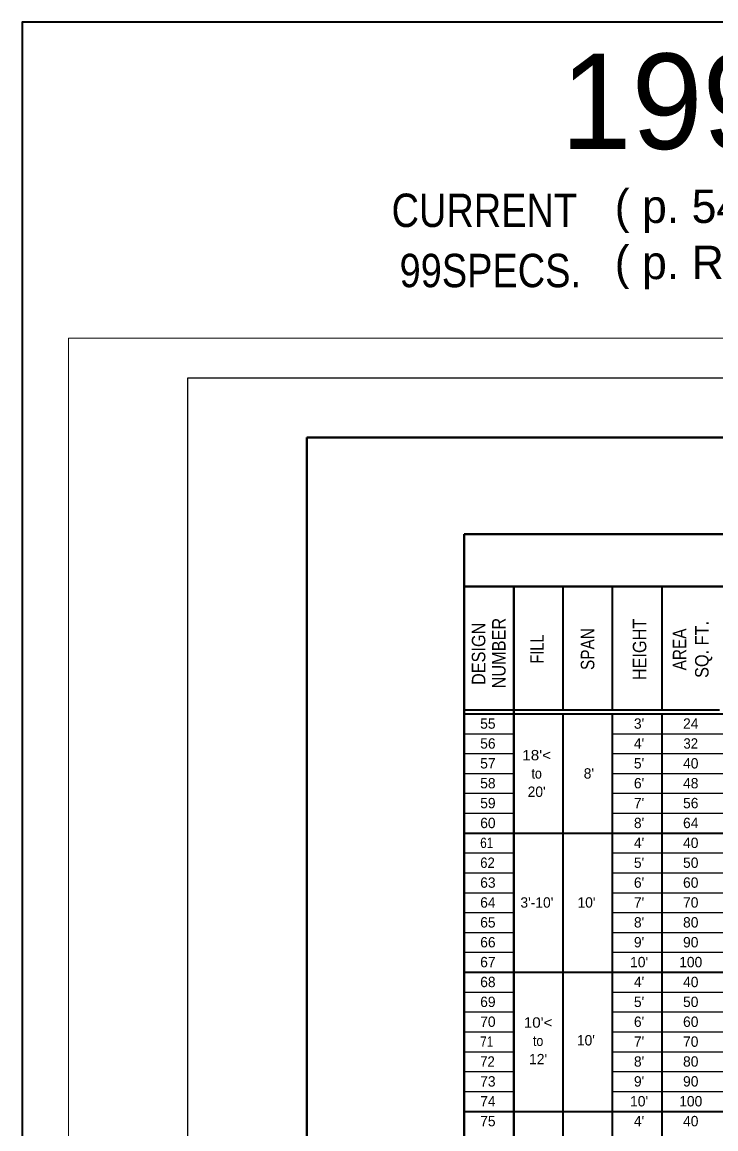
# Model space of a CAD drawing. Extents: x 187 to 558, y -82 to 195.
# Drawn here: x 187.1 to 274.3, y 55.4 to 194.6 of the extents above; entities that cross this region are included whole.
import ezdxf
from ezdxf.enums import TextEntityAlignment as Align

# ---------------------------------------------------------------- set-up
doc = ezdxf.new("R2010")
doc.units = 0
doc.header["$LTSCALE"] = 0.52
doc.layers.add('1', color=7, linetype='Continuous', lineweight=25)

msp = doc.modelspace()

# ---------------------------------------------------------------- linework, layer by layer
at = {"layer": '1', "lineweight": 13}
for p, q in [((192.9042, 154.8811), (552.9042, 154.8811)), ((192.9042, -75.1189), (192.9042, 154.8811))]:
    msp.add_line(p, q, dxfattribs=at)
at = {"layer": '1', "lineweight": 40}
for p, q in [((222.9042, 142.3811), (547.9042, 142.3811)), ((222.9042, -62.6189), (222.9042, 142.3811)), ((242.6892, -12.3547), (242.6892, 130.2354)), ((242.6892, 130.2354), (506.9717, 130.2354)), ((242.6892, 123.6452), (506.9717, 123.6452)), ((248.9092, -12.3547), (248.9092, 123.6452))]:
    msp.add_line(p, q, dxfattribs=at)
at = {"layer": '1', "lineweight": 35}
for p, q in [((248.9092, 108.1452), (248.9092, 123.6452)), ((255.1292, 108.1452), (255.1292, 123.6452)), ((261.3492, 108.1452), (261.3492, 123.6452)), ((267.5693, 108.1452), (267.5693, 123.6452)), ((242.6892, 108.1452), (274.7901, 108.1452)), ((242.6892, 107.6452), (389.1459, 107.6452)), ((255.1292, -12.3547), (255.1292, 107.6452)), ((261.3492, -12.3547), (261.3492, 107.6452)), ((267.5693, -12.3547), (267.5693, 107.6452)), ((242.6892, 92.6452), (506.9717, 92.6452)), ((242.6892, 75.1453), (506.9717, 75.1453)), ((242.6892, 57.6452), (506.9717, 57.6452))]:
    msp.add_line(p, q, dxfattribs=at)
at = {"layer": '1'}
for p, q in [((242.6892, 105.1452), (248.9092, 105.1452)), ((261.3492, 105.1452), (506.9717, 105.1452)), ((242.6892, 102.6452), (248.9092, 102.6452)), ((261.3492, 102.6452), (506.9717, 102.6452)), ((242.6892, 100.1452), (248.9092, 100.1452)), ((261.3492, 100.1452), (506.9717, 100.1452)), ((242.6892, 97.6452), (248.9092, 97.6452)), ((261.3492, 97.6452), (506.9717, 97.6452)), ((242.6892, 95.1452), (248.9092, 95.1452)), ((261.3492, 95.1452), (506.9717, 95.1452)), ((242.6892, 90.1452), (248.9092, 90.1452)), ((261.3492, 90.1452), (506.9717, 90.1452)), ((242.6892, 87.6452), (248.9092, 87.6452)), ((261.3492, 87.6452), (506.9717, 87.6452)), ((242.6892, 85.1452), (248.9092, 85.1452)), ((261.3492, 85.1452), (506.9717, 85.1452)), ((242.6892, 82.6453), (248.9092, 82.6453)), ((261.3492, 82.6453), (506.9717, 82.6453)), ((242.6892, 80.1453), (248.9092, 80.1453)), ((261.3492, 80.1453), (506.9717, 80.1453)), ((242.6892, 77.6453), (248.9092, 77.6453)), ((261.3492, 77.6453), (506.9717, 77.6453)), ((242.6892, 72.6453), (248.9092, 72.6453)), ((261.3492, 72.6453), (506.9717, 72.6453)), ((242.6892, 70.1453), (248.9092, 70.1453)), ((261.3492, 70.1453), (506.9717, 70.1453)), ((242.6892, 67.6453), (248.9092, 67.6453)), ((261.3492, 67.6453), (506.9717, 67.6453)), ((242.6892, 65.1453), (248.9092, 65.1453)), ((261.3492, 65.1453), (506.9717, 65.1453)), ((242.6892, 62.6452), (248.9092, 62.6452)), ((261.3492, 62.6452), (506.9717, 62.6452)), ((242.6892, 60.1452), (248.9092, 60.1452)), ((261.3492, 60.1452), (506.9717, 60.1452))]:
    msp.add_line(p, q, dxfattribs=at)
at = {"layer": '1', "lineweight": 35}
msp.add_lwpolyline([(187.0721, -82.4459), (557.7998, -82.4459), (557.7998, 194.6359), (187.0721, 194.6359)], close=True, dxfattribs=at)
at = {"layer": '1'}
msp.add_lwpolyline([(207.9042, -70.1189), (207.9042, 149.8811), (552.9042, 149.8811)], dxfattribs=at)

# ---------------------------------------------------------------- texts
for s, height, p in [('1999 SPECS.- FINAL ENGLISH', 12, (254.8188, 178.6837)), ('( p. 54B ) ONE CELL REINF. CONC. BOX CULVERT - ( RCB2-1B-01 ) -  FINAL ENGLISH ( 9/10/97 )', 4.2, (261.6172, 169.3818)), ('( p. R-54BE ) ONE CELL REINF. CONC. BOX CULVERT - ( RCB2-1-00E ) -  FINAL ENGLISH ( 7/1/99 )', 4.2, (261.6172, 162.3164)), ('55', 1.3, (244.6942, 105.7661)), ('56', 1.3, (244.6942, 103.2661)), ('57', 1.3, (244.6942, 100.7661)), ("8'", 1.3, (257.7151, 99.4952)), ('58', 1.3, (244.6942, 98.2661)), ('59', 1.3, (244.6942, 95.7661)), ('60', 1.3, (244.6942, 93.2661)), ('63', 1.3, (244.6942, 85.7661)), ('64', 1.3, (244.6942, 83.2661)), ("3'-10'", 1.3, (249.7526, 83.2661)), ("10'", 1.3, (256.9334, 83.2661)), ('65', 1.3, (244.6942, 80.7661)), ('66', 1.3, (244.6942, 78.2661)), ('67', 1.3, (244.6942, 75.7661)), ('68', 1.3, (244.6942, 73.2661)), ('69', 1.3, (244.6942, 70.7661)), ('70', 1.3, (244.6942, 68.2661)), ("10'", 1.3, (256.8578, 65.932)), ('73', 1.3, (244.6942, 60.7661)), ('74', 1.3, (244.6942, 58.2661)), ('75', 1.3, (244.6942, 55.7661))]:
    msp.add_text(s, height=height, dxfattribs=at).set_placement(p)
for s, height, width, p in [('CURRENT', 4.2, 0.85, (233.5462, 168.8674)), ('99SPECS.', 4.2, 0.85, (234.5548, 161.2973)), ('61', 1.3, 0.85, (244.6942, 90.7661)), ('62', 1.3, 0.95, (244.6942, 88.2661)), ('71', 1.3, 0.85, (244.6942, 65.7661)), ('72', 1.3, 0.95, (244.6942, 63.2661))]:
    msp.add_text(s, height=height, dxfattribs=dict(at, width=width)).set_placement(p)
at = {"layer": '1', "width": 0.9}
for s, p in [('DESIGN', (245.3409, 111.2652)), ('NUMBER', (247.8909, 110.8436))]:
    msp.add_text(s, height=1.7, rotation=90, dxfattribs=at).set_placement(p)
at = {"layer": '1'}
for s, width, p in [('HEIGHT', 0.9, (265.5934, 115.739)), ('AREA', 0.85, (270.6234, 115.7386)), ('SQ. FT.', 0.9, (273.4234, 115.7386)), ('FILL', 0.8, (252.6967, 115.7844)), ('SPAN', 0.85, (259.0534, 115.7841))]:
    msp.add_text(s, height=1.7, rotation=90, dxfattribs=dict(at, width=width)).set_placement(p, align=Align.CENTER)
for s, p in [("3'", (264.6817, 105.7661)), ('24', (271.1797, 105.7661)), ("4'", (264.6817, 103.2661)), ("5'", (264.6817, 100.7661)), ('40', (271.1792, 100.7661)), ("6'", (264.6817, 98.2661)), ('48', (271.1792, 98.2661)), ("20'", (251.7966, 97.1953)), ("7'", (264.6817, 95.7661)), ('56', (271.1797, 95.7661)), ("8'", (264.6817, 93.2661)), ('64', (271.1797, 93.2661)), ("4'", (264.6817, 90.7661)), ('40', (271.1792, 90.7661)), ("5'", (264.6817, 88.2661)), ('50', (271.1792, 88.2661)), ("6'", (264.6817, 85.7661)), ('60', (271.1792, 85.7661)), ("7'", (264.6817, 83.2661)), ('70', (271.1792, 83.2661)), ("8'", (264.6817, 80.7661)), ('80', (271.1792, 80.7661)), ("9'", (264.6817, 78.2661)), ('90', (271.1792, 78.2661)), ("10'", (264.6817, 75.7661)), ('100', (271.1788, 75.7661)), ("4'", (264.6817, 73.2661)), ('40', (271.1792, 73.2661)), ("5'", (264.6817, 70.7661)), ('50', (271.1792, 70.7661)), ("6'", (264.6817, 68.2661)), ('60', (271.1792, 68.2661)), ("7'", (264.6817, 65.7661)), ('70', (271.1792, 65.7661)), ("12'", (251.9797, 63.5666)), ("8'", (264.6817, 63.2661)), ('80', (271.1792, 63.2661)), ("9'", (264.6817, 60.7661)), ('90', (271.1792, 60.7661)), ("10'", (264.6817, 58.2661)), ('100', (271.1788, 58.2661)), ('40', (271.1792, 55.7661)), ("4'", (264.6817, 55.7661))]:
    msp.add_text(s, height=1.3, dxfattribs=at).set_placement(p, align=Align.CENTER)
for s, width, p in [('32', 0.95, (271.1792, 103.2661)), ("18'<", 1.1, (251.7966, 101.7952)), ('to', 0.9, (251.7966, 99.4952)), ("10'<", 1.1, (251.9797, 68.1666)), ('to', 0.9, (251.9797, 65.8666))]:
    msp.add_text(s, height=1.3, dxfattribs=dict(at, width=width)).set_placement(p, align=Align.CENTER)

doc.saveas('drawing.dxf')
